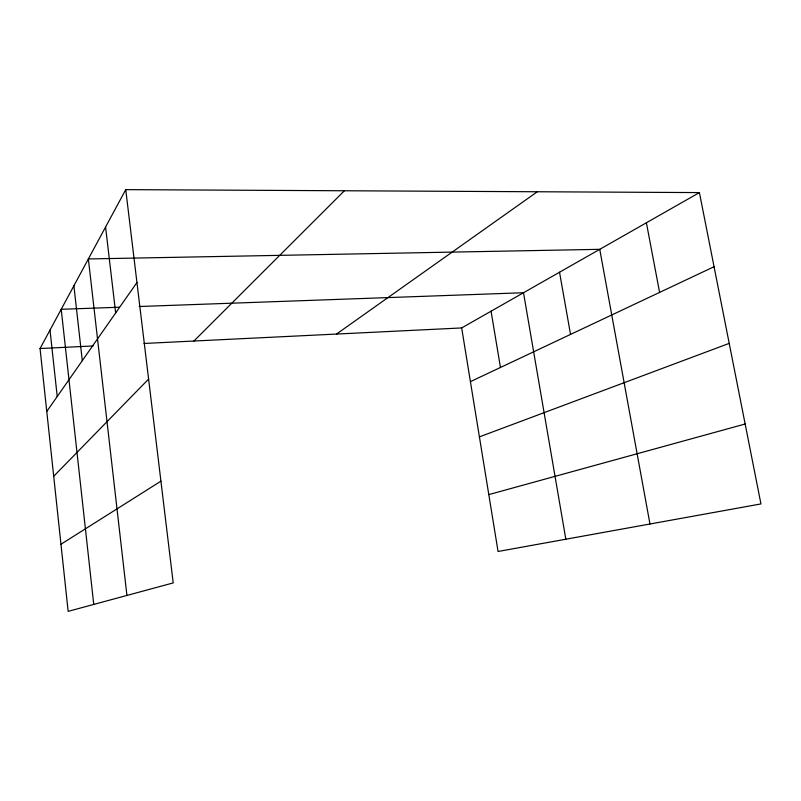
<?xml version="1.0" encoding="UTF-8"?>
<svg xmlns="http://www.w3.org/2000/svg" width="801" height="801" viewBox="0 0 801 801"><rect width="100%" height="100%" fill="white"/><g stroke="black" fill="none" stroke-linecap="round" stroke-linejoin="round"><path stroke-width="1.2" d="M125.737 189.637L173.206 582.908L68.145 611.363L40.05 348.545L125.737 189.637L699.413 192.59L760.95 503.929L498.062 551.478L461.676 327.939L699.413 192.59M46.778 411.444L136.951 282.523M53.707 476.285L148.606 379.073M193.922 341.026L344.39 190.768M336.52 334.057L537.301 191.759M60.966 544.249L160.921 481.171M470.417 381.646L714.061 266.713M479.409 436.865L729.22 343.369M488.81 494.597L745.15 424.009M40.05 348.545L93.126 345.952M144 343.469L461.676 327.939M119.369 307.224L61.216 309.306L93.747 604.425M139.174 306.513L523.504 292.735L565.836 539.223M646.397 222.778L659.603 292.395M649.971 524.004L599.749 249.331L88.36 258.953L126.928 595.443M559.529 272.23L570.532 334.418M491.063 311.209L500.455 367.469M105.582 227.023L115.664 312.941M73.892 285.787L82.293 360.66M50.012 330.072L57.221 396.515"/></g></svg>
